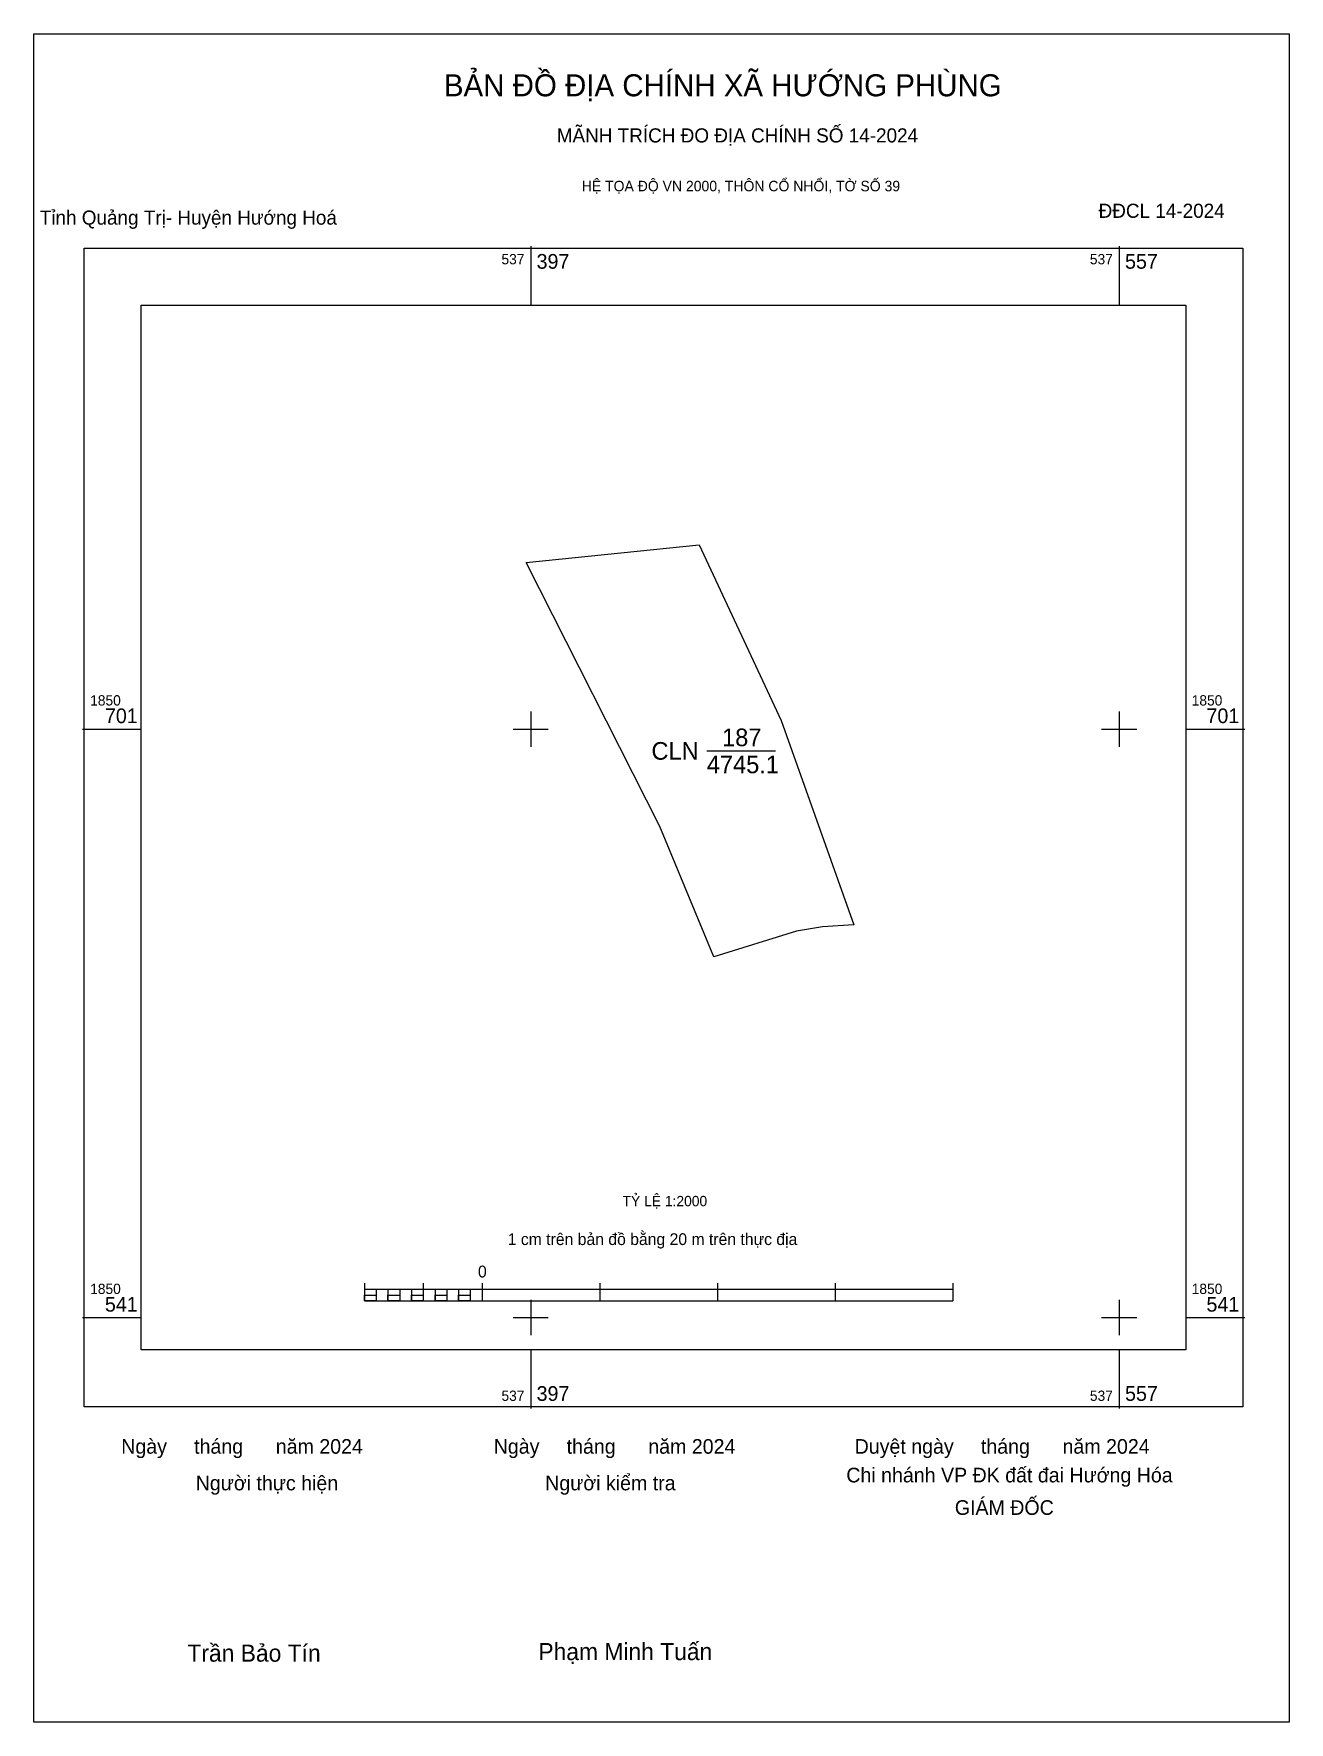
# Model space of a CAD drawing. Extents: x 537263 to 537603, y 1850432 to 1850889.
import ezdxf

# ---------------------------------------------------------------- set-up
doc = ezdxf.new("R2010")
doc.units = 0
for name, color, linetype in [('Level 10', 7, 'Continuous'), ('Level 13', 7, 'Continuous'), ('Level 15', 7, 'Continuous'), ('Level 22', 7, 'Continuous'), ('Level 27', 7, 'Continuous'), ('Level 6', 7, 'Continuous'), ('Level 62', 7, 'Continuous'), ('Level 63', 7, 'Continuous'), ('Level 9', 7, 'Continuous')]:
    doc.layers.add(name, color=color, linetype=linetype)

msp = doc.modelspace()

# ---------------------------------------------------------------- linework, layer by layer
at = {"layer": 'Level 10'}
msp.add_lwpolyline([(537477.02, 1850647.66), (537469.93, 1850646.48), (537447.55, 1850639.5), (537432.94, 1850674.83), (537396.75, 1850746.29), (537422.38, 1850748.88), (537443.63, 1850751.03), (537465.79, 1850703.48), (537485.52, 1850648.14)], close=True, dxfattribs=at)
at = {"layer": 'Level 15'}
msp.add_lwpolyline([(537263.45, 1850889.41), (537603.38, 1850889.41), (537603.38, 1850432.29), (537263.45, 1850432.29)], close=True, dxfattribs=at)
at = {"layer": 'Level 22'}
msp.add_line((537445.66, 1850695.26), (537464.24, 1850695.26), dxfattribs=at)
at = {"layer": 'Level 27'}
for p, q in [((537396.75, 1850746.29), (537396.74, 1850746.29)), ((537422.38, 1850748.88), (537422.37, 1850748.89)), ((537485.52, 1850648.14), (537485.53, 1850648.14)), ((537447.55, 1850639.5), (537447.54, 1850639.5))]:
    msp.add_line(p, q, dxfattribs=at)
at = {"layer": 'Level 62'}
msp.add_lwpolyline([(537292.56, 1850815.95), (537575.38, 1850815.95), (537575.38, 1850533.13), (537292.56, 1850533.13)], close=True, dxfattribs=at)
at = {"layer": 'Level 63'}
for p, q in [((537397.99, 1850831.88), (537397.99, 1850815.95)), ((537557.32, 1850831.88), (537557.32, 1850815.95)), ((537397.99, 1850705.96), (537397.99, 1850696.4)), ((537557.32, 1850705.96), (537557.32, 1850696.4)), ((537276.63, 1850701.18), (537292.56, 1850701.18)), ((537393.21, 1850701.18), (537402.77, 1850701.18)), ((537552.54, 1850701.18), (537562.1, 1850701.18)), ((537575.38, 1850701.18), (537591.31, 1850701.18)), ((537352.97, 1850551.12), (537352.97, 1850546.34)), ((537352.97, 1850549.53), (537512.3, 1850549.53)), ((537356.16, 1850549.53), (537356.16, 1850546.34)), ((537359.35, 1850549.53), (537359.35, 1850546.34)), ((537362.53, 1850549.53), (537362.53, 1850546.34)), ((537365.72, 1850549.53), (537365.72, 1850546.34)), ((537368.9, 1850551.12), (537368.9, 1850546.34)), ((537368.9, 1850549.53), (537368.9, 1850546.34)), ((537372.09, 1850549.53), (537372.09, 1850546.34)), ((537375.28, 1850549.53), (537375.28, 1850546.34)), ((537378.46, 1850549.53), (537378.46, 1850546.34)), ((537381.65, 1850549.53), (537381.65, 1850546.34)), ((537384.84, 1850551.12), (537384.84, 1850546.34)), ((537384.84, 1850549.53), (537384.84, 1850546.34)), ((537416.7, 1850551.12), (537416.7, 1850546.34)), ((537448.57, 1850551.12), (537448.57, 1850546.34)), ((537480.43, 1850551.12), (537480.43, 1850546.34)), ((537512.3, 1850551.12), (537512.3, 1850546.34)), ((537352.97, 1850546.34), (537512.3, 1850546.34)), ((537397.99, 1850546.63), (537397.99, 1850537.08)), ((537557.32, 1850546.63), (537557.32, 1850537.08)), ((537276.63, 1850541.86), (537292.56, 1850541.86)), ((537393.21, 1850541.86), (537402.77, 1850541.86)), ((537552.54, 1850541.86), (537562.1, 1850541.86)), ((537575.38, 1850541.86), (537591.31, 1850541.86)), ((537397.99, 1850533.13), (537397.99, 1850517.2)), ((537557.32, 1850533.13), (537557.32, 1850517.2))]:
    msp.add_line(p, q, dxfattribs=at)
for points in [[(537277.12, 1850831.38), (537590.81, 1850831.38), (537590.81, 1850517.69), (537277.12, 1850517.69)], [(537352.97, 1850547.93), (537356.16, 1850547.93), (537356.16, 1850546.34), (537352.97, 1850546.34)], [(537352.97, 1850547.93), (537356.16, 1850547.93), (537356.16, 1850546.34), (537352.97, 1850546.34)], [(537359.35, 1850547.93), (537362.53, 1850547.93), (537362.53, 1850546.34), (537359.35, 1850546.34)], [(537365.72, 1850547.93), (537368.9, 1850547.93), (537368.9, 1850546.34), (537365.72, 1850546.34)], [(537372.09, 1850547.93), (537375.28, 1850547.93), (537375.28, 1850546.34), (537372.09, 1850546.34)], [(537378.46, 1850547.93), (537381.65, 1850547.93), (537381.65, 1850546.34), (537378.46, 1850546.34)]]:
    msp.add_lwpolyline(points, close=True, dxfattribs=at)

# ---------------------------------------------------------------- texts
at = {"layer": 'Level 13'}
for s, p in [('187', (537449.81, 1850696.53)), ('CLN', (537430.69, 1850692.87)), ('4745.1', (537445.67, 1850689.21))]:
    msp.add_text(s, height=4.78, dxfattribs=at).set_placement(p)
at = {"layer": 'Level 6'}
msp.add_text('TỶ LỆ 1:2000', height=2.8008, dxfattribs=at).set_placement((537422.87, 1850571.98))
at = {"layer": 'Level 63'}
for s, height, p in [('BẢN ĐỒ ĐỊA CHÍNH XÃ HƯỚNG PHÙNG', 5.9645, (537374.49, 1850872.48)), ('MÃNH TRÍCH ĐO ĐỊA CHÍNH SỐ 14-2024', 3.8272, (537405.06, 1850859.98)), ('HỆ TỌA ĐỘ VN 2000, THÔN CỔ NHỔI, TỜ SỐ 39', 2.8332, (537411.82, 1850846.77)), ('537', 2.788, (537390.08, 1850827)), ('397', 3.983, (537399.59, 1850825.8)), ('537', 2.788, (537549.4, 1850827)), ('557', 3.983, (537558.91, 1850825.8)), ('1850', 2.788, (537278.72, 1850707.55)), ('1850', 2.788, (537576.97, 1850707.55)), ('701', 3.983, (537282.71, 1850702.77)), ('701', 3.983, (537580.96, 1850702.77)), ('1 cm trên bản đồ bằng 20 m trên thực địa', 3.1865, (537391.78, 1850561.48)), ('0', 3.19, (537383.71, 1850552.71)), ('1850', 2.788, (537278.72, 1850548.23)), ('1850', 2.788, (537576.97, 1850548.23)), ('541', 3.983, (537282.71, 1850543.45)), ('541', 3.983, (537580.96, 1850543.45)), ('537', 2.788, (537390.08, 1850519.29)), ('397', 3.983, (537399.59, 1850519.29)), ('537', 2.788, (537549.4, 1850519.29)), ('557', 3.983, (537558.91, 1850519.29)), ('Ngày     tháng      năm 2024', 3.9645, (537287.13, 1850504.98)), ('Ngày     tháng      năm 2024', 3.9645, (537387.99, 1850504.98)), ('Duyệt ngày     tháng      năm 2024', 3.9645, (537485.71, 1850504.98)), ('Người thực hiện', 3.9645, (537307.3, 1850495.07)), ('Người kiểm tra', 3.9645, (537401.92, 1850495.07)), ('Chi nhánh VP ĐK đất đai Hướng Hóa', 3.9645, (537483.45, 1850497.22)), ('GIÁM ĐỐC', 3.964, (537512.83, 1850488.43)), ('Trần Bảo Tín', 4.6242, (537305.04, 1850448.68)), ('Phạm Minh Tuấn', 4.6242, (537400.07, 1850449.1))]:
    msp.add_text(s, height=height, dxfattribs=at).set_placement(p)
at = {"layer": 'Level 9'}
for s, p in [('Tỉnh Quảng Trị- Huyện Hướng Hoá', (537265.07, 1850837.73)), ('ĐĐCL 14-2024', (537551.76, 1850839.58))]:
    msp.add_text(s, height=3.8272, dxfattribs=at).set_placement(p)

doc.saveas('drawing.dxf')
